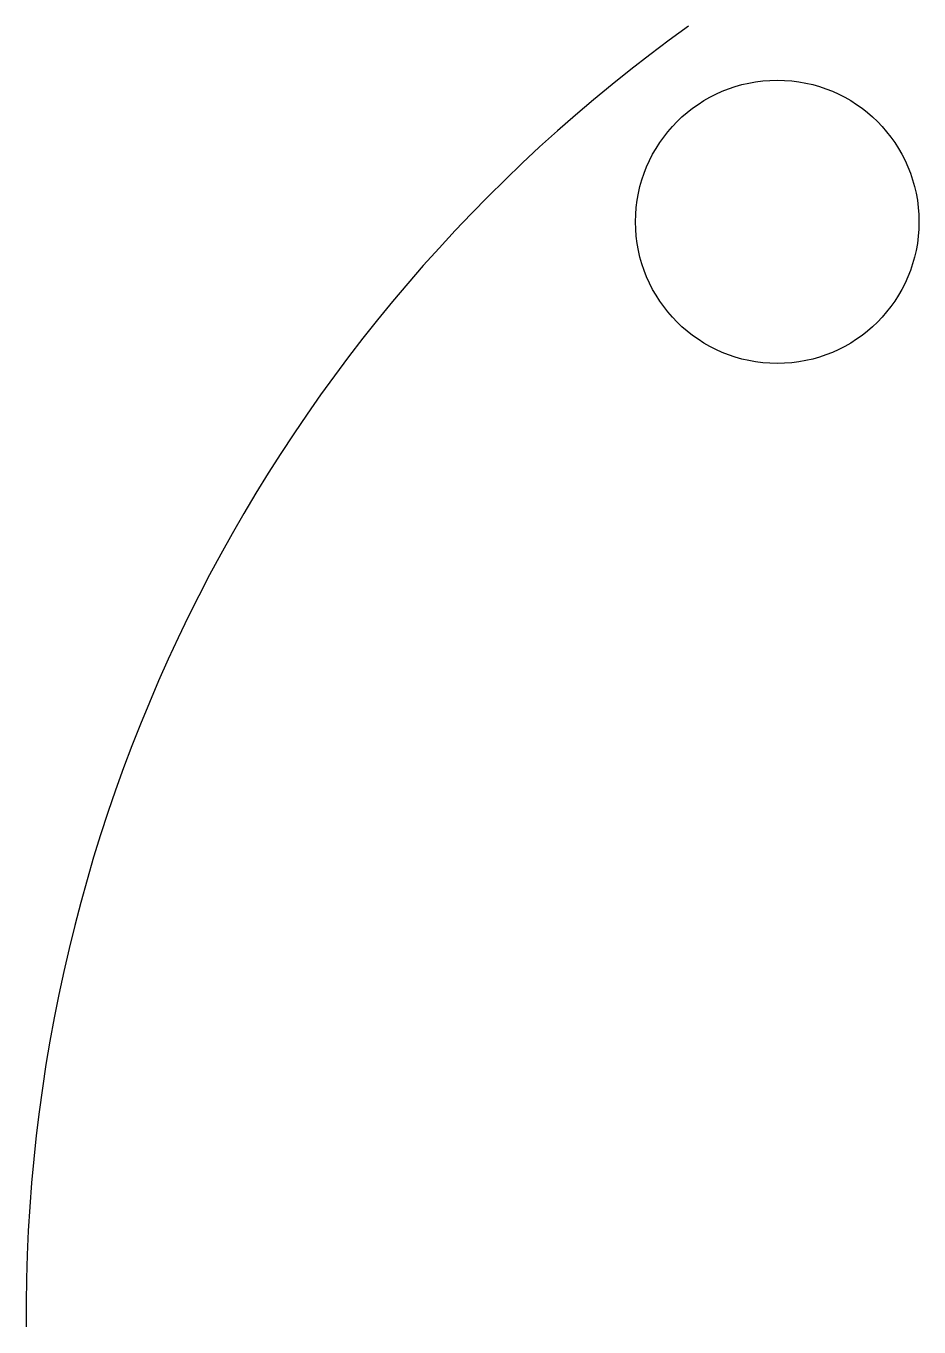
# Model space of a CAD drawing. Extents: x 0.93 to 4.67, y 32.21 to 37.66.
import ezdxf

# ---------------------------------------------------------------- set-up
doc = ezdxf.new("R2010")
doc.units = 0
doc.header["$LTSCALE"] = 5
doc.header["$MEASUREMENT"] = 0
doc.layers.add('1_250BIT_500DEP', color=5, linetype='Continuous')
doc.layers.add('Z0_TOPCOMP', color=6, linetype='Continuous')

msp = doc.modelspace()

# ---------------------------------------------------------------- linework, layer by layer
at = {"layer": '1_250BIT_500DEP', "color": 5, "linetype": 'Continuous', "lineweight": 25}
msp.add_circle((4.0742, 36.8382), 0.5938, dxfattribs=at)
at = {"layer": 'Z0_TOPCOMP', "color": 6, "linetype": 'Continuous', "lineweight": 25}
msp.add_arc((7.5755, 32.2546), 6.6485, 125.62435, -179.58481, dxfattribs=at)

doc.saveas('drawing.dxf')
